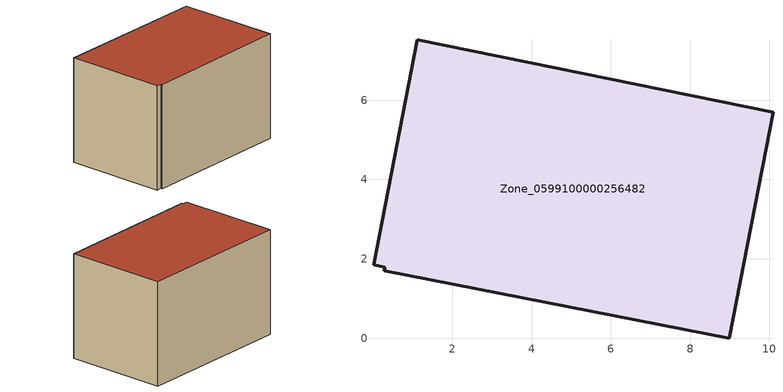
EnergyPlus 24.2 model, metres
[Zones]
Zone_0599100000256482
 floor ground (C_G): 0.3,1.79 0.02,1.85 1.12,7.52 10.09,5.69 8.98,0 0.28,1.7 z0
 wall outside (C_F): 8.98,0 10.09,5.69 1.12,7.52 0.02,1.85 0.3,1.79 0.28,1.7 8.98,0 z0:6
 roof outside (C_R): 0.02,1.85 0.3,1.79 0.28,1.7 8.98,0 10.09,5.69 1.12,7.52 z6
[BUILDING]
Pand.0599100000256482: North Axis=0; Terrain=City; Loads Convergence Tolerance Value=0.04; Temperature Convergence Tolerance Value=0.4; Solar Distribution=FullExterior; Maximum Number of Warmup Days=25; Minimum Number of Warmup Days=1
[Site:Location]
Rotterdam.The.Hague.AP_ZH_NLD Design_Conditions: Latitude=51.96; Longitude=4.45; Time Zone=1; Elevation=-4.5
[SITE:GROUNDTEMPERATURE:BUILDINGSURFACE]
18, 18, 18, 18, 18, 18, 18, 18, 18, 18, 18, 18
[MATERIAL] Thermal Absorptance=0.9; Solar Absorptance=0.7; Visible Absorptance=0.7
Name | Roughness | Thickness | Conductivity | Density | Specific Heat
G.TC.1946-1964 | MediumSmooth | 0.15 | 1 | 540 | 1210
F.TC.1946-1964 | Rough | 0.3 | 0.857143 | 1920 | 840
R.TC.1946-1964 | MediumRough | 0.2 | 0.235294 | 1500 | 1000
[CONSTRUCTION]
C_G: G.TC.1946-1964
C_F: F.TC.1946-1964
C_R: R.TC.1946-1964
[ZONE]
Zone_0599100000256482: Type=1; Multiplier=1; Ceiling Height=Autocalculate; Volume=Autocalculate; Floor Area=autocalculate; Part of Total Floor Area=Yes
[ZONEINFILTRATION:DESIGNFLOWRATE]
Infil_Zone_0599100000256482: Zone or ZoneList or Space or SpaceList=Zone_0599100000256482; Schedule=AlwaysOn; Design Flow Rate Calculation Method=Flow/Area; Flow Rate per Floor Area=0.003; Constant Term Coefficient=1; Temperature Term Coefficient=0; Velocity Term Coefficient=0; Velocity Squared Term Coefficient=0
[HVACTEMPLATE:ZONE:IDEALLOADSAIRSYSTEM]
Zone_0599100000256482: Maximum Heating Supply Air Temperature=50; Minimum Cooling Supply Air Temperature=13; Maximum Heating Supply Air Humidity Ratio=0.0156; Minimum Cooling Supply Air Humidity Ratio=0.0077; Heating Limit=NoLimit; Cooling Limit=NoLimit; Dehumidification Control Type=ConstantSensibleHeatRatio; Cooling Sensible Heat Ratio=0.7; Dehumidification Setpoint=60; Humidification Control Type=None; Humidification Setpoint=30; Outdoor Air Method=None; Outdoor Air Flow Rate per Person=0.00944; Outdoor Air Flow Rate per Zone Floor Area=0; Outdoor Air Flow Rate per Zone=0; Demand Controlled Ventilation Type=None; Outdoor Air Economizer Type=NoEconomizer; Heat Recovery Type=None; Sensible Heat Recovery Effectiveness=0.7; Latent Heat Recovery Effectiveness=0.65
[ZONECONTROL:THERMOSTAT]
ThermostatControl_Zone_0599100000256482: Zone or ZoneList=Zone_0599100000256482; Control Type Schedule=DualSetpointControlType; Control 1=Thermostat_Zone_0599100000256482; Temperature Difference Between Cutout And Setpoint=0
[THERMOSTATSETPOINT:DUALSETPOINT]
Thermostat_Zone_0599100000256482: Heating Setpoint Temperature Schedule=HeatingSetpoint_Zone_0599100000256482; Cooling Setpoint Temperature Schedule=CoolingSetpoint_Zone_0599100000256482
[SCHEDULE:COMPACT]
HeatingSetpoint_Zone_0599100000256482: Through: 12/31, For: AllDays, Until: 24:00, 21
CoolingSetpoint_Zone_0599100000256482: Through: 12/31, For: AllDays, Until: 24:00, 24
DualSetpointControlType: Through: 12/31, For: AllDays, Until: 24:00, 4
AlwaysOn: Through: 12/31, For: AllDays, Until: 24:00, 1
